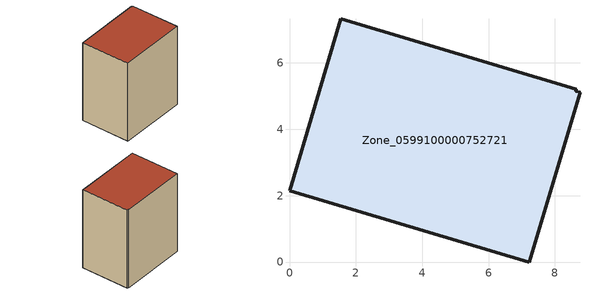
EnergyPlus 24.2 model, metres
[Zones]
Zone_0599100000752721
 floor ground (C_G): 8.76,5.11 7.23,0 0,2.15 1.54,7.33 8.65,5.21 8.63,5.15 z3.6
 wall outside (C_F): 0,2.15 7.23,0 8.76,5.11 8.63,5.15 8.65,5.21 1.54,7.33 0,2.15 z3.6:12.67
 roof outside (C_R): 7.23,0 8.76,5.11 8.63,5.15 8.65,5.21 1.54,7.33 0,2.15 z12.67
[BUILDING]
Pand.0599100000752721: North Axis=0; Terrain=City; Loads Convergence Tolerance Value=0.04; Temperature Convergence Tolerance Value=0.4; Solar Distribution=FullExterior; Maximum Number of Warmup Days=25; Minimum Number of Warmup Days=1
[Site:Location]
Rotterdam.The.Hague.AP_ZH_NLD Design_Conditions: Latitude=51.96; Longitude=4.45; Time Zone=1; Elevation=-4.5
[SITE:GROUNDTEMPERATURE:BUILDINGSURFACE]
18, 18, 18, 18, 18, 18, 18, 18, 18, 18, 18, 18
[MATERIAL] Thermal Absorptance=0.9; Solar Absorptance=0.7; Visible Absorptance=0.7
Name | Roughness | Thickness | Conductivity | Density | Specific Heat
G.TI.2006-2014 | MediumSmooth | 0.15 | 0.06 | 540 | 1210
F.TI.2006-2014 | Rough | 0.3 | 0.12 | 1920 | 840
R.TI.2006-2014 | MediumRough | 0.2 | 0.08 | 1500 | 1000
[CONSTRUCTION]
C_G: G.TI.2006-2014
C_F: F.TI.2006-2014
C_R: R.TI.2006-2014
[ZONE]
Zone_0599100000752721: Type=1; Multiplier=1; Ceiling Height=Autocalculate; Volume=Autocalculate; Floor Area=autocalculate; Part of Total Floor Area=Yes
[ZONEINFILTRATION:DESIGNFLOWRATE]
Infil_Zone_0599100000752721: Zone or ZoneList or Space or SpaceList=Zone_0599100000752721; Schedule=AlwaysOn; Design Flow Rate Calculation Method=Flow/Area; Flow Rate per Floor Area=0.0015; Constant Term Coefficient=1; Temperature Term Coefficient=0; Velocity Term Coefficient=0; Velocity Squared Term Coefficient=0
[HVACTEMPLATE:ZONE:IDEALLOADSAIRSYSTEM]
Zone_0599100000752721: Maximum Heating Supply Air Temperature=50; Minimum Cooling Supply Air Temperature=13; Maximum Heating Supply Air Humidity Ratio=0.0156; Minimum Cooling Supply Air Humidity Ratio=0.0077; Heating Limit=NoLimit; Cooling Limit=NoLimit; Dehumidification Control Type=ConstantSensibleHeatRatio; Cooling Sensible Heat Ratio=0.7; Dehumidification Setpoint=60; Humidification Control Type=None; Humidification Setpoint=30; Outdoor Air Method=None; Outdoor Air Flow Rate per Person=0.00944; Outdoor Air Flow Rate per Zone Floor Area=0; Outdoor Air Flow Rate per Zone=0; Demand Controlled Ventilation Type=None; Outdoor Air Economizer Type=NoEconomizer; Heat Recovery Type=None; Sensible Heat Recovery Effectiveness=0.7; Latent Heat Recovery Effectiveness=0.65
[ZONECONTROL:THERMOSTAT]
ThermostatControl_Zone_0599100000752721: Zone or ZoneList=Zone_0599100000752721; Control Type Schedule=DualSetpointControlType; Control 1=Thermostat_Zone_0599100000752721; Temperature Difference Between Cutout And Setpoint=0
[THERMOSTATSETPOINT:DUALSETPOINT]
Thermostat_Zone_0599100000752721: Heating Setpoint Temperature Schedule=HeatingSetpoint_Zone_0599100000752721; Cooling Setpoint Temperature Schedule=CoolingSetpoint_Zone_0599100000752721
[SCHEDULE:COMPACT]
HeatingSetpoint_Zone_0599100000752721: Through: 12/31, For: AllDays, Until: 24:00, 21
CoolingSetpoint_Zone_0599100000752721: Through: 12/31, For: AllDays, Until: 24:00, 24
DualSetpointControlType: Through: 12/31, For: AllDays, Until: 24:00, 4
AlwaysOn: Through: 12/31, For: AllDays, Until: 24:00, 1
